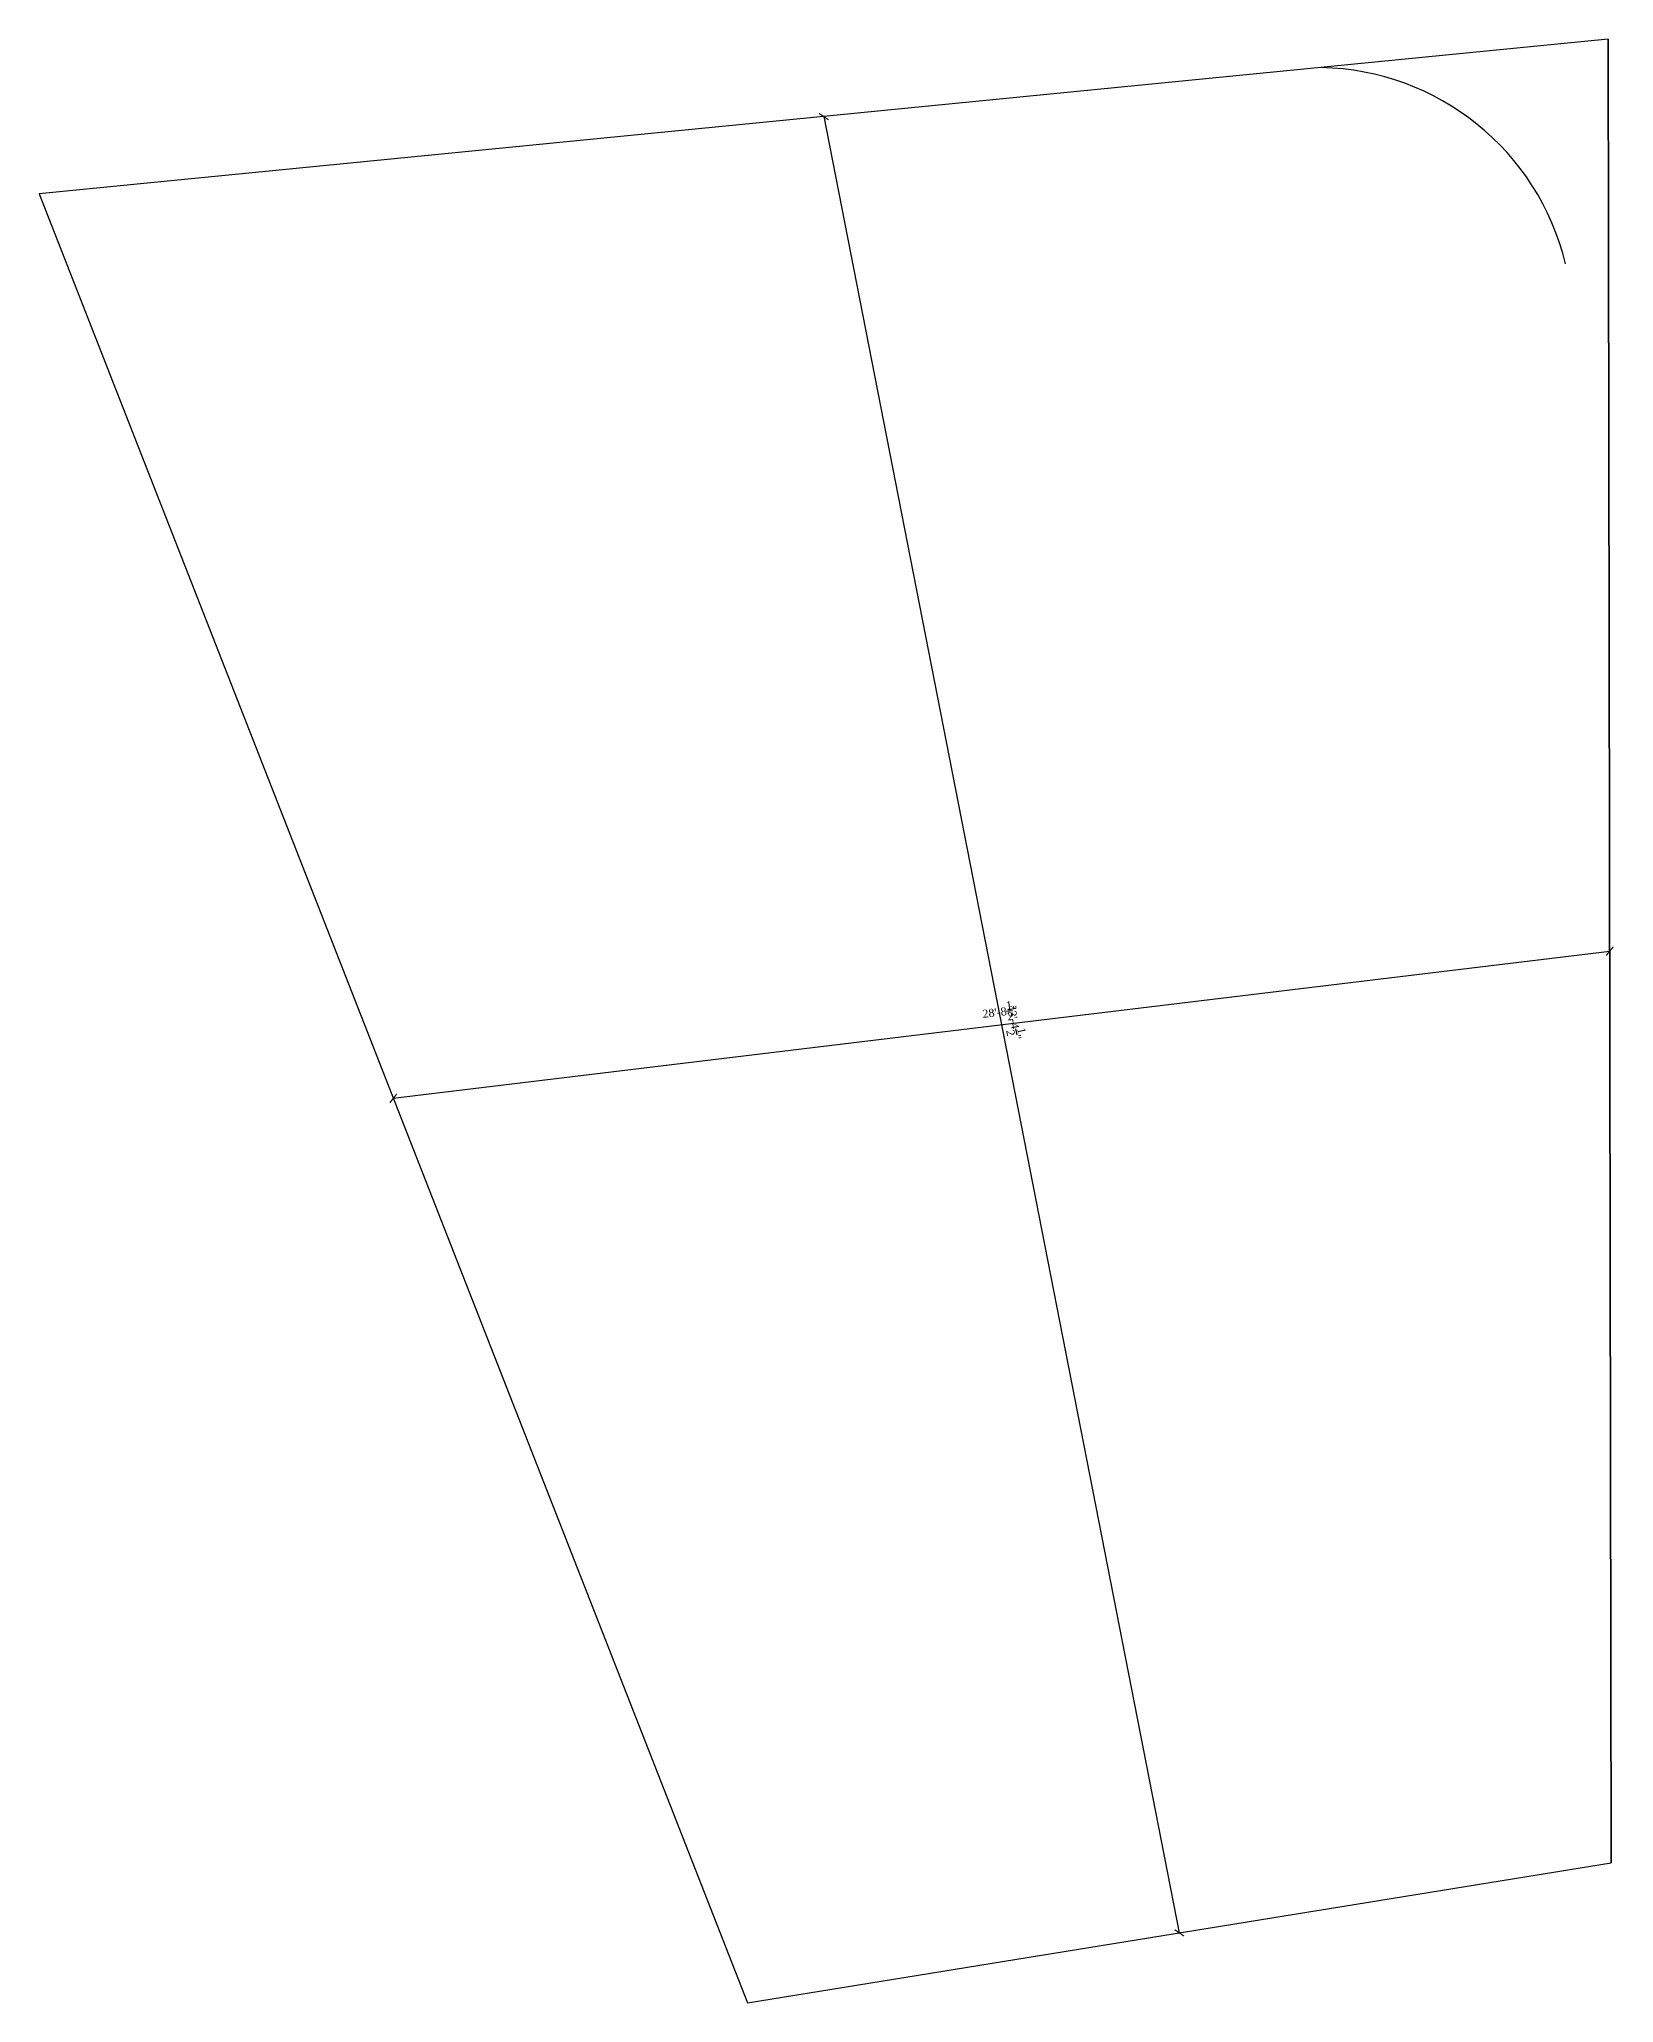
# Model space of a CAD drawing. Header units: inches. Extents: x 62067 to 68611, y -6056 to -4501.
# Drawn here: x 68169 to 68611, y -5071 to -4519 of the extents above; entities that cross this region are included whole.
import ezdxf

# ---------------------------------------------------------------- set-up
doc = ezdxf.new("R2010")
doc.units = ezdxf.units.IN
doc.header["$MEASUREMENT"] = 0
doc.layers.add('ELEVATION', color=6, linetype='Continuous', lineweight=30)
doc.styles.get("Standard").update_dxf_attribs({"font": 'times.ttf'})
doc.dimstyles.get("Standard").update_dxf_attribs({"dimtxt": 2.25, "dimasz": 2.25, "dimexe": 0.18, "dimexo": 0.0625, "dimgap": 1, "dimtad": 1, "dimdec": 1, "dimzin": 0, "dimdsep": 46, "dimlunit": 4, "dimtxsty": 'Standard', "dimblk": 'ARCHTICK', "dimcen": 0.09, "dimse1": 1, "dimse2": 1, "dimadec": 0, "dimazin": 0, "dimtfac": 1, "dimtdec": 1, "dimtofl": 0, "dimtmove": 0, "dimatfit": 3, "dimldrblk": 'ARCHTICK', "dimfxl": 1, "dimtolj": 1, "dimtzin": 0, "dimarcsym": 0})

# ---------------------------------------------------------------- blocks, each defined once
blk = doc.blocks.new('_ArchTick')
at = {"color": 0, "linetype": 'ByBlock', "const_width": 0.15}
blk.add_lwpolyline([(-0.5, -0.5), (0.5, 0.5)], dxfattribs=at)
blk = doc.blocks.new('*D794')
at = {"layer": 'Defpoints', "color": 0, "transparency": 16777216}
for p in [(68389.17, -4541.03), (68489.14, -5051.75), (68489.14, -5051.75)]:
    blk.add_point(p, dxfattribs=at)
at = {"layer": 'ELEVATION', "color": 0, "lineweight": -2, "transparency": 16777216}
blk.add_line((68389.17, -4541.03), (68489.14, -5051.75), dxfattribs=at)
at = {"layer": 'ELEVATION', "color": 0, "lineweight": -2, "transparency": 16777216, "xscale": 2.25, "yscale": 2.25, "zscale": 2.25}
for p, rotation in [((68389.17, -4541.03), 101.0755535178755), ((68489.14, -5051.75), 281.0755535178756)]:
    blk.add_blockref('_ArchTick', p, dxfattribs=dict(at, rotation=rotation))
at = {"layer": 'ELEVATION', "color": 0, "transparency": 16777216, "insert": (68442.73, -4795.69), "char_height": 2.25, "attachment_point": 5, "rotation": 281.0756}
blk.add_mtext('\\A1;43\'-4{\\H1x;\\S1/2;}"', dxfattribs=at)
blk = doc.blocks.new('*D795')
at = {"layer": 'Defpoints', "color": 0, "transparency": 16777216}
for p in [(68610.17, -4775.69), (68610.17, -4775.69), (68268.14, -4817.08)]:
    blk.add_point(p, dxfattribs=at)
at = {"layer": 'ELEVATION', "color": 0, "lineweight": -2, "transparency": 16777216}
blk.add_line((68268.14, -4817.08), (68610.17, -4775.69), dxfattribs=at)
at = {"layer": 'ELEVATION', "color": 0, "lineweight": -2, "transparency": 16777216, "xscale": 2.25, "yscale": 2.25, "zscale": 2.25}
for p, rotation in [((68610.17, -4775.69), 6.900205405702663), ((68268.14, -4817.08), 186.9002054057026)]:
    blk.add_blockref('_ArchTick', p, dxfattribs=dict(at, rotation=rotation))
at = {"layer": 'ELEVATION', "color": 0, "transparency": 16777216, "insert": (68438.72, -4792.77), "char_height": 2.25, "attachment_point": 5, "rotation": 6.9002}
blk.add_mtext('\\A1;28\'-8{\\H1x;\\S1/2;}"', dxfattribs=at)

msp = doc.modelspace()

# ---------------------------------------------------------------- linework, layer by layer
at = {"layer": 'ELEVATION'}
for p, q in [((68609.75, -4519.28), (68168.59, -4562.77)), ((68609.75, -4519.28), (68610.59, -5032.1)), ((68168.59, -4562.77), (68367.7, -5071.39))]:
    msp.add_line(p, q, dxfattribs=at)
msp.add_lwpolyline([(68609.75, -4519.28), (68168.59, -4562.77), (68367.7, -5071.39), (68610.59, -5032.1)], close=True, dxfattribs=at)
msp.add_arc((68527.62, -4599.36), 72.14, 13.5857, 88.8259, dxfattribs=at)

# ---------------------------------------------------------------- dimensions: what is measured, and where the dimension line sits
for p1, p2, picture, middle in [((68389.17, -4541.03), (68489.14, -5051.75), '*D794', (68442.73, -4795.69)), ((68268.14, -4817.08), (68610.17, -4775.69), '*D795', (68438.72, -4792.77))]:
    dim = msp.add_aligned_dim(p1=p1, p2=p2, distance=0, dimstyle='Standard', dxfattribs=at)
    dim.commit()
    dim.dimension.update_dxf_attribs({"geometry": picture, "text_midpoint": middle})

doc.saveas('drawing.dxf')
